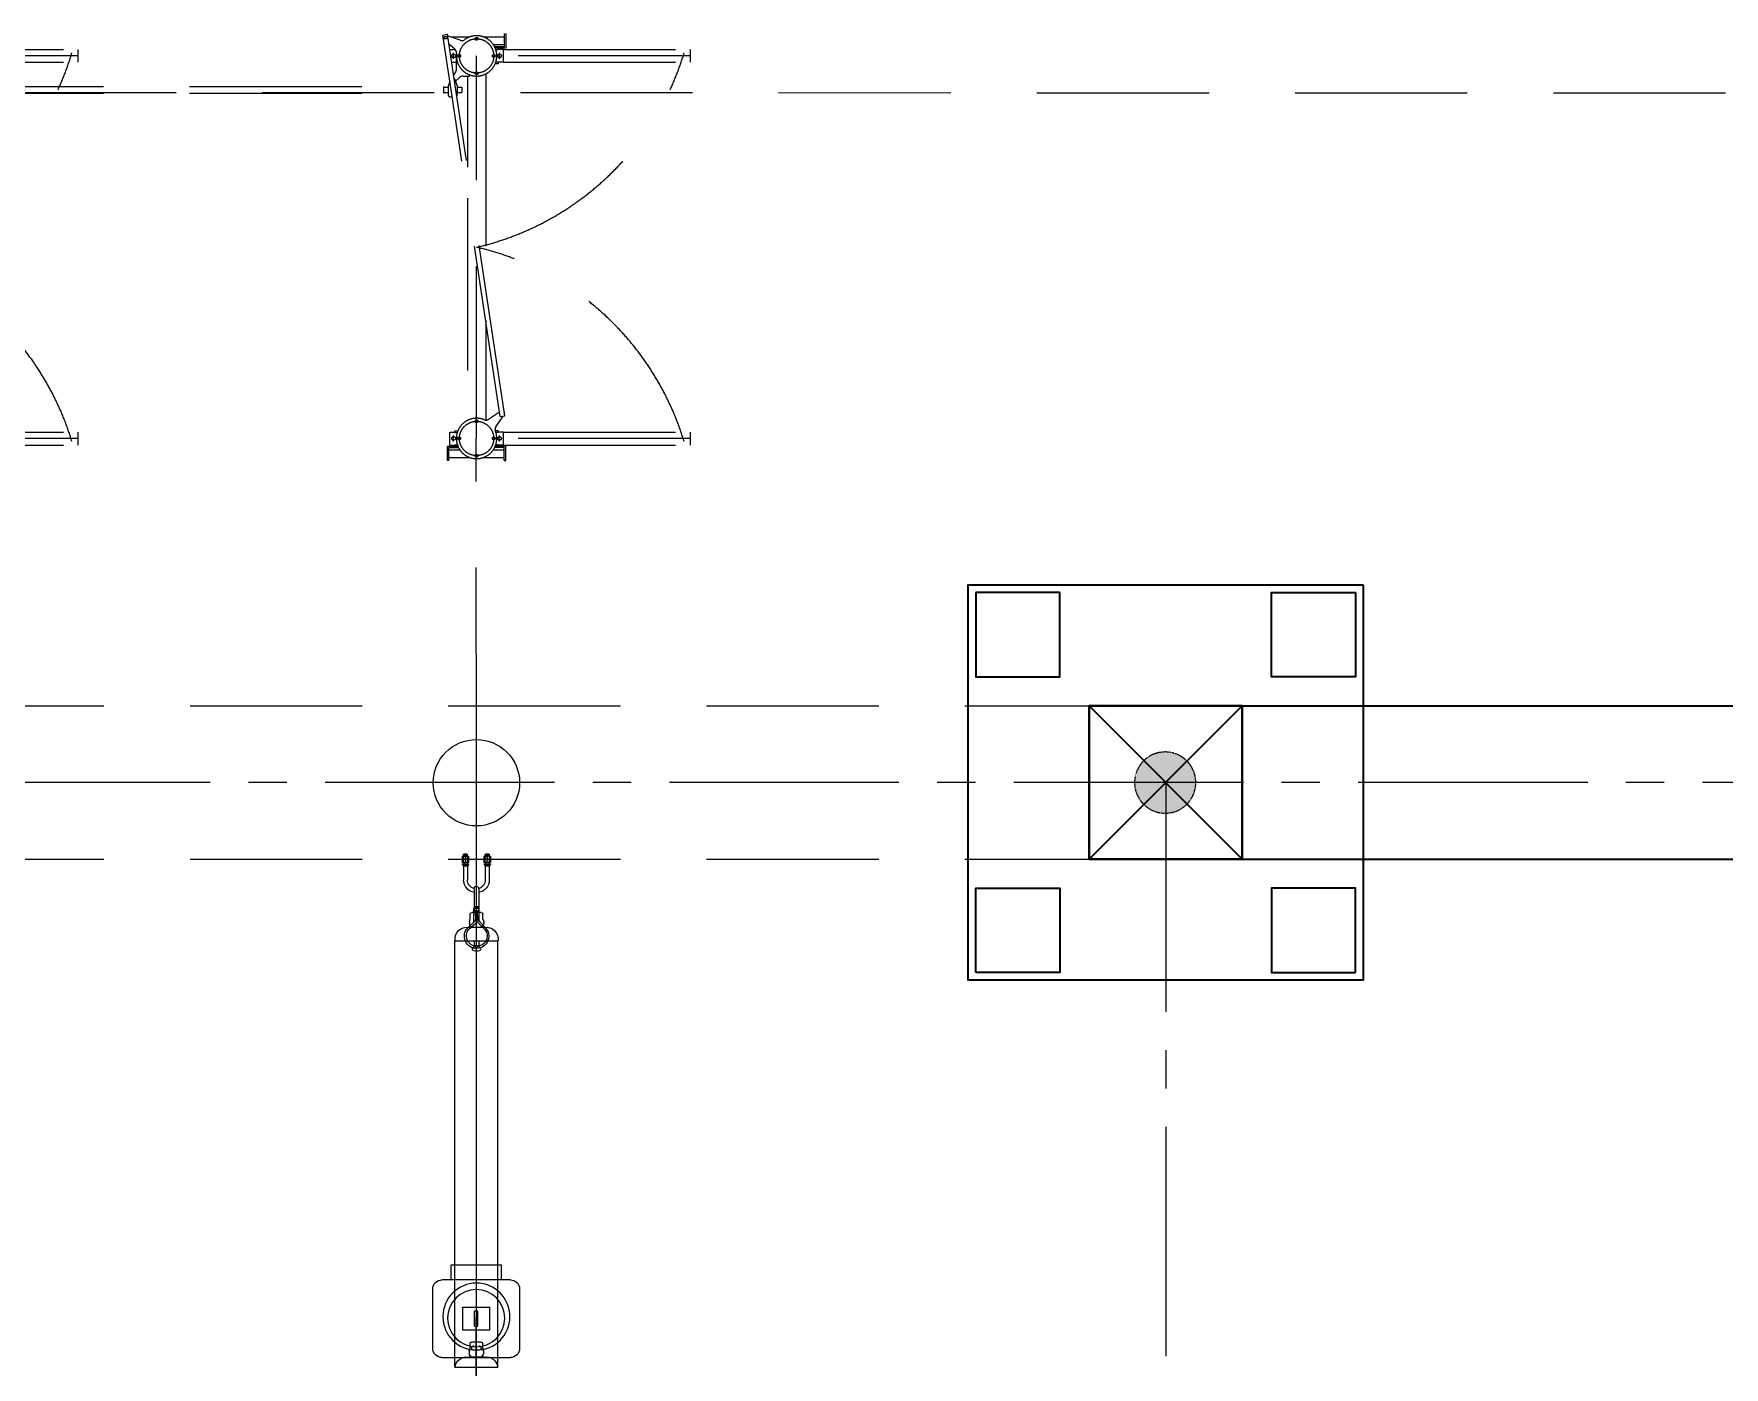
# Model space of a CAD drawing. Header units: millimetres. Extents: x 37084 to 180780, y -153145 to -16322.
# Drawn here: x 74288 to 85334, y -55566 to -46852 of the extents above; entities that cross this region are included whole.
import ezdxf

# ---------------------------------------------------------------- set-up
doc = ezdxf.new("R2010")
doc.units = ezdxf.units.MM
doc.header["$MEASUREMENT"] = 0
for name, pattern in [('CENTER2', [1.125, 0.75, -0.125, 0.125, -0.125]), ('DASHED2', [0.375, 0.25, -0.125]), ('HIDDEN', [0.375, 0.25, -0.125])]:
    doc.linetypes.add(name, pattern=pattern)
for name, color, linetype, lineweight in [('00', 5, 'Continuous', 9), ('1_DayCS', 30, 'CENTER2', 25), ('1_Phu_kien', 5, 'Continuous', 9), ('Giai doan nay', 1, 'Continuous', 30), ('POST', 5, 'Continuous', 35)]:
    doc.layers.add(name, color=color, linetype=linetype, lineweight=lineweight)
doc.layers.add('1_Day dan', color=5, linetype='Continuous')
doc.layers.add('1_Tuonglai', color=6, linetype='HIDDEN')

# ---------------------------------------------------------------- blocks, each defined once
blk = doc.blocks.new('X220 NC')
at = {"color": 0, "linetype": 'ByBlock', "lineweight": -2, "ltscale": 4500}
for p, q in [((3752640, -136418), (3751640, -137418)), ((3751640, -136418), (3752640, -137418)), ((3751640, -153418), (3751640, -137418)), ((3752640, -153418), (3752640, -137418)), ((3752640, -153418), (3751640, -154418)), ((3751640, -153418), (3752640, -154418))]:
    blk.add_line(p, q, dxfattribs=at)
for points in [[(3753431, -138209), (3750849, -138209), (3750849, -135627), (3753431, -135627)], [(3750899, -135677), (3751449, -135677), (3751449, -136227), (3750899, -136227)], [(3753381, -135677), (3752831, -135677), (3752831, -136227), (3753381, -136227)], [(3751640, -137418), (3752640, -137418), (3752640, -136418), (3751640, -136418)], [(3752640, -137418), (3751640, -137418), (3751640, -136418), (3752640, -136418)], [(3750899, -138159), (3751449, -138159), (3751449, -137609), (3750899, -137609)], [(3753381, -138159), (3752831, -138159), (3752831, -137609), (3753381, -137609)], [(3753431, -152627), (3750849, -152627), (3750849, -155209), (3753431, -155209)], [(3750899, -152677), (3751449, -152677), (3751449, -153227), (3750899, -153227)], [(3753381, -152677), (3752831, -152677), (3752831, -153227), (3753381, -153227)], [(3751640, -154418), (3752640, -154418), (3752640, -153418), (3751640, -153418)], [(3751640, -153418), (3752640, -153418), (3752640, -154418), (3751640, -154418)], [(3752640, -153418), (3751640, -153418), (3751640, -154418), (3752640, -154418)], [(3750899, -155159), (3751449, -155159), (3751449, -154609), (3750899, -154609)], [(3753381, -155159), (3752831, -155159), (3752831, -154609), (3753381, -154609)]]:
    blk.add_lwpolyline(points, close=True, dxfattribs=at)
blk = doc.blocks.new('DAY')
at = {"lineweight": 20}
h = blk.add_hatch(color=0, dxfattribs=at)
edge = h.paths.add_edge_path()
edge.add_arc((0, 0), 200, 0, 360)
at = {"color": 0, "lineweight": 20}
blk.add_circle((0, 0), 200, dxfattribs=at)
blk = doc.blocks.new('Chuoi su 220kV 1 day')
at = {"color": 0, "linetype": 'ByBlock', "lineweight": -2, "ltscale": 4500}
for p, q in [((495579, -72257), (498365, -72256)), ((495579, -72537), (495579, -72257)), ((495579, -72537), (495579, -72257)), ((495579, -72537), (495579, -72257)), ((495579, -72528), (495579, -72266)), ((495579, -72528), (495579, -72266)), ((495590, -72257), (495621, -72257)), ((495627, -72257), (495634, -72257)), ((495645, -72346), (495645, -72447)), ((498365, -72537), (498365, -72256)), ((498365, -72537), (498365, -72256)), ((498439, -72341), (498491, -72395)), ((498439, -72341), (498491, -72395)), ((498452, -72340), (498506, -72390)), ((498452, -72340), (498506, -72390)), ((498453, -72346), (498453, -72447)), ((498453, -72346), (498453, -72447)), ((498852, -72313), (498764, -72313)), ((498852, -72313), (498764, -72313)), ((498852, -72339), (498764, -72339)), ((498852, -72339), (498764, -72339)), ((498852, -72311), (498852, -72341)), ((498859, -72311), (498852, -72311)), ((498852, -72311), (498852, -72341)), ((498859, -72311), (498852, -72311)), ((498859, -72341), (498852, -72341)), ((498859, -72341), (498852, -72341)), ((498859, -72311), (498859, -72341)), ((498859, -72311), (498859, -72341)), ((498860, -72315), (498859, -72315)), ((498860, -72315), (498859, -72315)), ((498860, -72337), (498859, -72337)), ((498860, -72337), (498859, -72337)), ((498860, -72307), (498860, -72345)), ((498860, -72307), (498860, -72345)), ((498863, -72345), (498863, -72307)), ((498863, -72345), (498863, -72307)), ((498873, -72315), (498863, -72315)), ((498873, -72315), (498863, -72315)), ((498873, -72337), (498863, -72337)), ((498873, -72337), (498863, -72337)), ((498873, -72307), (498873, -72345)), ((498873, -72307), (498873, -72345)), ((498875, -72345), (498875, -72307)), ((498875, -72345), (498875, -72307)), ((498877, -72315), (498875, -72315)), ((498877, -72315), (498875, -72315)), ((498877, -72337), (498875, -72337)), ((498877, -72337), (498875, -72337)), ((498877, -72309), (498877, -72343)), ((498877, -72309), (498877, -72343)), ((498896, -72306), (498879, -72306)), ((498896, -72306), (498879, -72306)), ((498879, -72312), (498879, -72312)), ((498879, -72312), (498896, -72312)), ((498879, -72312), (498879, -72312)), ((498879, -72312), (498896, -72312)), ((498879, -72326), (498896, -72326)), ((498879, -72326), (498896, -72326)), ((498879, -72339), (498879, -72339)), ((498879, -72339), (498896, -72339)), ((498879, -72339), (498879, -72339)), ((498879, -72339), (498896, -72339)), ((498879, -72346), (498896, -72346)), ((498879, -72346), (498896, -72346)), ((498894, -72346), (498881, -72346)), ((498894, -72346), (498881, -72346)), ((498900, -72326), (498896, -72326)), ((498900, -72326), (498896, -72326)), ((498917, -72306), (498900, -72306)), ((498917, -72306), (498900, -72306)), ((498917, -72312), (498900, -72312)), ((498917, -72312), (498900, -72312)), ((498917, -72326), (498900, -72326)), ((498917, -72326), (498900, -72326)), ((498917, -72339), (498900, -72339)), ((498917, -72339), (498900, -72339)), ((498900, -72346), (498917, -72346)), ((498900, -72346), (498917, -72346)), ((498917, -72312), (498929, -72312)), ((498917, -72312), (498929, -72312)), ((498917, -72339), (498929, -72339)), ((498917, -72339), (498929, -72339)), ((498919, -72343), (498919, -72309)), ((498919, -72343), (498919, -72309)), ((498919, -72339), (498919, -72339)), ((498919, -72339), (498919, -72339)), ((498922, -72316), (498922, -72335)), ((498922, -72316), (498922, -72335)), ((498924, -72316), (498924, -72335)), ((498924, -72316), (498924, -72335)), ((498926, -72316), (498926, -72335)), ((498926, -72316), (498926, -72335)), ((495645, -72367), (495645, -72427)), ((495685, -72350), (495670, -72350)), ((495685, -72444), (495670, -72444)), ((495685, -72350), (495700, -72356)), ((495685, -72444), (495700, -72438)), ((495689, -72376), (495689, -72417)), ((495689, -72377), (495689, -72417)), ((495699, -72367), (495709, -72367)), ((495699, -72427), (495709, -72427)), ((495700, -72356), (495732, -72356)), ((495700, -72438), (495732, -72438)), ((495742, -72366), (495742, -72428)), ((498365, -72382), (498323, -72382)), ((498365, -72382), (498323, -72382)), ((498365, -72412), (498323, -72412)), ((498365, -72412), (498323, -72412)), ((498439, -72448), (498483, -72399)), ((498439, -72448), (498483, -72399)), ((498450, -72453), (498492, -72410)), ((498450, -72453), (498492, -72410)), ((498493, -72349), (498478, -72349)), ((498493, -72349), (498478, -72349)), ((498493, -72443), (498478, -72443)), ((498493, -72443), (498478, -72443)), ((498490, -72379), (498577, -72379)), ((498490, -72379), (498577, -72379)), ((498490, -72414), (498577, -72414)), ((498490, -72414), (498577, -72414)), ((498493, -72349), (498508, -72355)), ((498493, -72349), (498508, -72355)), ((498493, -72443), (498508, -72437)), ((498493, -72443), (498508, -72437)), ((498508, -72355), (498541, -72355)), ((498508, -72355), (498541, -72355)), ((498508, -72437), (498541, -72437)), ((498508, -72437), (498541, -72437)), ((498531, -72390), (498560, -72390)), ((498531, -72390), (498560, -72390)), ((498531, -72403), (498560, -72403)), ((498531, -72403), (498560, -72403)), ((498551, -72365), (498551, -72428)), ((498551, -72365), (498551, -72428)), ((498705, -72382), (498551, -72382)), ((498705, -72382), (498551, -72382)), ((498705, -72412), (498551, -72412)), ((498705, -72412), (498551, -72412)), ((498560, -72382), (498560, -72412)), ((498560, -72382), (498560, -72412)), ((498577, -72379), (498577, -72414)), ((498577, -72379), (498577, -72414)), ((498584, -72412), (498584, -72382)), ((498584, -72412), (498584, -72382)), ((498852, -72456), (498764, -72456)), ((498852, -72456), (498764, -72456)), ((498852, -72453), (498852, -72484)), ((498859, -72453), (498852, -72453)), ((498852, -72453), (498852, -72484)), ((498859, -72453), (498852, -72453)), ((498859, -72453), (498859, -72484)), ((498859, -72453), (498859, -72484)), ((498860, -72450), (498860, -72488)), ((498860, -72450), (498860, -72488)), ((498863, -72488), (498863, -72449)), ((498863, -72488), (498863, -72449)), ((498873, -72450), (498873, -72488)), ((498873, -72450), (498873, -72488)), ((498875, -72488), (498875, -72449)), ((498875, -72488), (498875, -72449)), ((498877, -72452), (498877, -72486)), ((498877, -72452), (498877, -72486)), ((498896, -72448), (498879, -72448)), ((498896, -72448), (498879, -72448)), ((498879, -72455), (498879, -72455)), ((498879, -72455), (498896, -72455)), ((498879, -72455), (498879, -72455)), ((498879, -72455), (498896, -72455)), ((498917, -72448), (498900, -72448)), ((498917, -72448), (498900, -72448)), ((498917, -72455), (498900, -72455)), ((498917, -72455), (498900, -72455)), ((498917, -72455), (498929, -72455)), ((498917, -72455), (498929, -72455)), ((498919, -72486), (498919, -72452)), ((498919, -72486), (498919, -72452)), ((495579, -72537), (498365, -72537)), ((498852, -72481), (498764, -72481)), ((498852, -72481), (498764, -72481)), ((498859, -72484), (498852, -72484)), ((498859, -72484), (498852, -72484)), ((498860, -72458), (498859, -72458)), ((498860, -72458), (498859, -72458)), ((498860, -72479), (498859, -72479)), ((498860, -72479), (498859, -72479)), ((498873, -72458), (498863, -72458)), ((498873, -72458), (498863, -72458)), ((498873, -72479), (498863, -72479)), ((498873, -72479), (498863, -72479)), ((498877, -72458), (498875, -72458)), ((498877, -72458), (498875, -72458)), ((498877, -72479), (498875, -72479)), ((498877, -72479), (498875, -72479)), ((498879, -72469), (498896, -72469)), ((498879, -72469), (498896, -72469)), ((498879, -72482), (498879, -72482)), ((498879, -72482), (498896, -72482)), ((498879, -72482), (498879, -72482)), ((498879, -72482), (498896, -72482)), ((498879, -72489), (498896, -72489)), ((498879, -72489), (498896, -72489)), ((498917, -72469), (498900, -72469)), ((498917, -72469), (498900, -72469)), ((498917, -72482), (498900, -72482)), ((498917, -72482), (498900, -72482)), ((498900, -72489), (498917, -72489)), ((498900, -72489), (498917, -72489)), ((498917, -72482), (498929, -72482)), ((498917, -72482), (498929, -72482)), ((498920, -72482), (498919, -72482)), ((498920, -72482), (498919, -72482)), ((498922, -72459), (498922, -72478)), ((498922, -72459), (498922, -72478)), ((498924, -72459), (498924, -72478)), ((498924, -72459), (498924, -72478)), ((498926, -72459), (498926, -72478)), ((498926, -72459), (498926, -72478))]:
    blk.add_line(p, q, dxfattribs=at)
blk.add_circle((498898, -72397), 4.08, dxfattribs=at)
blk.add_circle((498898, -72397), 4.08, dxfattribs=at)
for centre, radius, start, end in [((495568, -72334), 78, 350.8408, 81.5948), ((498395, -72396), 80, 43.8776, 313.9667), ((498395, -72396), 80, 43.8776, 313.9667), ((498397, -72395), 68, 51.9426, 308.0767), ((498397, -72395), 68, 51.9426, 308.0767), ((498376, -72333), 77.9, 350.7992, 98.1449), ((498376, -72333), 77.9, 350.7992, 98.1449), ((498763, -72396), 83.1, 89.7391, 171.639), ((498763, -72396), 83.1, 89.7391, 171.639), ((498763, -72396), 56.9, 89.4115, 168.3858), ((498763, -72396), 56.9, 89.4115, 168.3858), ((498862, -72307), 1.54, 17.8251, 167.1896), ((498862, -72307), 1.54, 17.8251, 167.1896), ((498862, -72345), 1.5, 192.0111, 353.0036), ((498862, -72345), 1.5, 192.0111, 353.0036), ((498874, -72307), 1.54, 17.8251, 167.1896), ((498874, -72307), 1.54, 17.8251, 167.1896), ((498874, -72345), 1.5, 192.0111, 353.0036), ((498874, -72345), 1.5, 192.0111, 353.0036), ((498881, -72309), 3.76, 121.1263, 240.6714), ((498881, -72309), 3.76, 121.1263, 240.6714), ((498889, -72319), 12.4, 147.6617, 214.8887), ((498889, -72319), 12.4, 147.6617, 214.8887), ((498889, -72333), 12.4, 145.1306, 212.3576), ((498889, -72333), 12.4, 145.1306, 212.3576), ((498881, -72343), 3.76, 119.348, 238.893), ((498881, -72343), 3.76, 119.348, 238.893), ((498893, -72309), 4.57, 314.6593, 45.36), ((498893, -72309), 4.57, 314.6593, 45.36), ((498880, -72319), 18, 337.5943, 22.425), ((498880, -72319), 18, 337.5943, 22.425), ((498880, -72333), 18, 337.5943, 22.425), ((498880, -72333), 18, 337.5943, 22.425), ((498893, -72343), 4.57, 314.6593, 45.36), ((498893, -72343), 4.57, 314.6593, 45.36), ((498903, -72309), 4.57, 134.6593, 225.36), ((498903, -72309), 4.57, 134.6593, 225.36), ((498917, -72319), 18, 157.5943, 202.425), ((498917, -72319), 18, 157.5943, 202.425), ((498917, -72333), 18, 157.5943, 202.425), ((498917, -72333), 18, 157.5943, 202.425), ((498903, -72343), 4.57, 134.6593, 225.36), ((498903, -72343), 4.57, 134.6593, 225.36), ((498915, -72309), 3.76, 299.348, 58.893), ((498915, -72309), 3.76, 299.348, 58.893), ((498907, -72319), 12.4, 325.1306, 32.3576), ((498907, -72319), 12.4, 325.1306, 32.3576), ((498907, -72333), 12.4, 327.6617, 34.8887), ((498907, -72333), 12.4, 327.6617, 34.8887), ((498915, -72343), 3.76, 301.1263, 60.6714), ((498915, -72343), 3.76, 301.1263, 60.6714), ((498914, -72326), 20.3, 317.9162, 42.9776), ((498914, -72326), 20.3, 317.9162, 42.9776), ((495568, -72460), 78, 278.459, 9.2131), ((495679, -72391), 41.9, 103.537, 145.322), ((495682, -72400), 45.9, 216.6506, 254.598), ((495699, -72376), 9.89, 90.0269, 180.0269), ((495699, -72417), 9.89, 180.0269, 270.0269), ((495700, -72383), 18.8, 4.3075, 63.9442), ((495700, -72410), 18.8, 296.1452, 353.7164), ((495732, -72366), 9.89, 0.0269, 90.0269), ((495732, -72428), 9.89, 270.0269, 0.0269), ((498376, -72459), 77.9, 261.8745, 9.2201), ((498376, -72459), 77.9, 261.8745, 9.2201), ((498488, -72390), 41.9, 103.5198, 145.3048), ((498488, -72390), 41.9, 103.5198, 145.3048), ((498490, -72399), 45.9, 216.6334, 254.5808), ((498490, -72399), 45.9, 216.6334, 254.5808), ((498521, -72470), 80.8, 82.9605, 117.8414), ((498521, -72470), 80.8, 82.9605, 117.8414), ((498523, -72468), 66.1, 83.3246, 118.4573), ((498523, -72468), 66.1, 83.3246, 118.4573), ((498541, -72365), 9.89, 0.0097, 90.0097), ((498541, -72365), 9.89, 0.0097, 90.0097), ((498541, -72428), 9.89, 270.0097, 0.0097), ((498541, -72428), 9.89, 270.0097, 0.0097), ((498573, -72397), 18.9, 306.7454, 53.2699), ((498573, -72397), 18.9, 306.7454, 53.2699), ((498763, -72398), 83.1, 187.6487, 270.2802), ((498763, -72398), 83.1, 187.6487, 270.2802), ((498706, -72397), 15.2, 266.6816, 93.8687), ((498706, -72397), 15.2, 266.6816, 93.8687), ((498763, -72399), 56.8, 190.5461, 270.6141), ((498763, -72399), 56.8, 190.5461, 270.6141), ((498862, -72450), 1.54, 17.8251, 167.1896), ((498862, -72450), 1.54, 17.8251, 167.1896), ((498874, -72450), 1.54, 17.8251, 167.1896), ((498874, -72450), 1.54, 17.8251, 167.1896), ((498881, -72452), 3.76, 121.1263, 240.6714), ((498881, -72452), 3.76, 121.1263, 240.6714), ((498889, -72462), 12.4, 147.6617, 214.8887), ((498889, -72462), 12.4, 147.6617, 214.8887), ((498893, -72452), 4.57, 314.6593, 45.36), ((498893, -72452), 4.57, 314.6593, 45.36), ((498880, -72462), 18, 337.5943, 22.425), ((498880, -72462), 18, 337.5943, 22.425), ((498903, -72452), 4.57, 134.6593, 225.36), ((498903, -72452), 4.57, 134.6593, 225.36), ((498917, -72462), 18, 157.5943, 202.425), ((498917, -72462), 18, 157.5943, 202.425), ((498915, -72452), 3.76, 299.348, 58.893), ((498915, -72452), 3.76, 299.348, 58.893), ((498907, -72462), 12.4, 325.1306, 32.3576), ((498907, -72462), 12.4, 325.1306, 32.3576), ((498914, -72469), 20.3, 317.9162, 42.9776), ((498914, -72469), 20.3, 317.9162, 42.9776), ((498862, -72487), 1.5, 192.0111, 353.0036), ((498862, -72487), 1.5, 192.0111, 353.0036), ((498874, -72487), 1.5, 192.0111, 353.0036), ((498874, -72487), 1.5, 192.0111, 353.0036), ((498889, -72476), 12.4, 145.1306, 212.3576), ((498889, -72476), 12.4, 145.1306, 212.3576), ((498881, -72486), 3.76, 119.348, 238.893), ((498881, -72486), 3.76, 119.348, 238.893), ((498880, -72475), 18, 337.5943, 22.425), ((498880, -72475), 18, 337.5943, 22.425), ((498893, -72486), 4.57, 314.6593, 45.36), ((498893, -72486), 4.57, 314.6593, 45.36), ((498917, -72475), 18, 157.5943, 202.425), ((498917, -72475), 18, 157.5943, 202.425), ((498903, -72486), 4.57, 134.6593, 225.36), ((498903, -72486), 4.57, 134.6593, 225.36), ((498907, -72476), 12.4, 327.6617, 34.8887), ((498907, -72476), 12.4, 327.6617, 34.8887), ((498915, -72486), 3.76, 301.1263, 60.6714), ((498915, -72486), 3.76, 301.1263, 60.6714)]:
    blk.add_arc(centre, radius, start, end, dxfattribs=at)
at = {"color": 0, "linetype": 'ByBlock', "lineweight": -2, "ltscale": 4500, "extrusion": (0, 0, -1)}
for start_param, end_param in [(2.126074, 7.324835), (2.126074, 7.324835), (1.271587, 1.869429), (1.271587, 1.869429)]:
    blk.add_ellipse((498312, -72396), major_axis=(0, 29.4), ratio=0.454324, start_param=start_param, end_param=end_param, dxfattribs=at)
blk = doc.blocks.new('DS 3P0ES 220')
at = {"color": 0, "linetype": 'ByBlock', "lineweight": -2, "ltscale": 4500}
for p, q in [((-1291, 4846), (-1291, 6068)), ((-1207, 6068), (-1291, 6068)), ((-1249, 6068), (-1249, 4501)), ((-1207, 4846), (-1207, 6068)), ((1210, 4846), (1210, 6068)), ((1294, 6068), (1210, 6068)), ((1251, 6068), (1251, 4501)), ((1251, 6068), (1251, 4501)), ((1294, 4846), (1294, 6068)), ((-1393, 4852), (-1393, 4862)), ((-1393, 4862), (-1299, 4862)), ((-1299, 4862), (-1299, 4794)), ((1396, 4862), (1301, 4862)), ((1301, 4862), (1301, 4794)), ((1396, 4852), (1396, 4862)), ((-1393, 4852), (-1309, 4852)), ((-1373, 4715), (-1373, 4852)), ((-1323, 4780), (-1323, 4852)), ((-1309, 4852), (-1309, 4789)), ((-1299, 4812), (-1299, 4794)), ((-1289, 4812), (-1299, 4812)), ((-1291, 4846), (-1291, 4812)), ((-1207, 4846), (-1291, 4846)), ((-1289, 4812), (-1289, 4797)), ((-1230, 4821), (-1269, 4821)), ((-1230, 4821), (-1269, 4821)), ((-1208, 4812), (-1208, 4797)), ((-1208, 4812), (-1198, 4812)), ((-1207, 4846), (-1207, 4812)), ((-1198, 4812), (-1198, 4794)), ((1103, 4855), (-1027, 4535)), ((1108, 4825), (-1027, 4505)), ((1125, 4749), (1076, 4820)), ((1108, 4825), (1103, 4855)), ((1174, 4797), (1105, 4845)), ((1202, 4812), (1202, 4794)), ((1212, 4812), (1202, 4812)), ((1212, 4812), (1202, 4812)), ((1294, 4846), (1210, 4846)), ((1210, 4846), (1210, 4812)), ((1212, 4812), (1212, 4797)), ((1270, 4821), (1231, 4821)), ((1270, 4821), (1231, 4821)), ((1292, 4812), (1301, 4812)), ((1292, 4812), (1292, 4797)), ((1294, 4846), (1294, 4812)), ((1301, 4812), (1301, 4794)), ((1396, 4852), (1311, 4852)), ((1311, 4852), (1311, 4789)), ((1326, 4780), (1326, 4852)), ((1376, 4715), (1376, 4852)), ((1251, 4671), (-1249, 4671)), ((-1130, 4731), (279, 4731)), ((481, 4731), (1131, 4731)), ((1387, 4671), (1384, 4671)), ((-1027, 4535), (-1390, 4481)), ((-1351, 4564), (-1381, 4482)), ((-1373, 4503), (-1373, 4627)), ((-1292, 4529), (-1326, 4490)), ((-1291, 4496), (-1291, 4531)), ((-1161, 4539), (-1249, 4539)), ((-1207, 4508), (-1207, 4539)), ((-1123, 4630), (-1120, 4628)), ((-1116, 4583), (-1116, 4617)), ((-1116, 4611), (-521, 4611)), ((-1104, 4555), (-1083, 4534)), ((-1098, 4529), (-1052, 4545)), ((-1052, 4545), (-1044, 4545)), ((-1044, 4575), (-1009, 4575)), ((-1044, 4545), (-1044, 4575)), ((-1044, 4545), (-1010, 4545)), ((-1010, 4545), (-996, 4545)), ((-1009, 4545), (-1009, 4575)), ((-319, 4611), (1133, 4611)), ((1202, 4530), (1202, 4548)), ((1212, 4530), (1202, 4530)), ((1212, 4530), (1202, 4530)), ((1210, 4496), (1210, 4530)), ((1212, 4530), (1212, 4545)), ((1292, 4530), (1292, 4545)), ((1292, 4530), (1301, 4530)), ((1294, 4496), (1294, 4530)), ((1301, 4530), (1301, 4548)), ((1301, 4480), (1301, 4548)), ((1311, 4490), (1311, 4553)), ((1326, 4490), (1326, 4562)), ((1376, 4490), (1376, 4627)), ((-1385, 4451), (-1390, 4481)), ((-1027, 4505), (-1385, 4451)), ((-1230, 4521), (-1269, 4521)), ((-1230, 4521), (-1269, 4521)), ((-1230, 4521), (-1269, 4521)), ((-1133, 4527), (-1126, 4520)), ((-1082, 4497), (-1052, 4485)), ((-1052, 4485), (-1044, 4485)), ((-1048, 4455), (-1006, 4455)), ((-1048, 1108), (-1048, 4455)), ((-1044, 4485), (-1010, 4485)), ((-1044, 4455), (-1044, 4485)), ((-1010, 4485), (-996, 4485)), ((-1009, 4455), (-1009, 4485)), ((-1006, 1108), (-1006, 4455)), ((-982, 4499), (-982, 4512)), ((1294, 4496), (1210, 4496)), ((1270, 4521), (1231, 4521)), ((1270, 4521), (1231, 4521)), ((1270, 4521), (1231, 4521)), ((1396, 4480), (1301, 4480)), ((1396, 4490), (1311, 4490)), ((1396, 4490), (1396, 4480)), ((-1291, 846), (-1291, 2068)), ((-1207, 2068), (-1291, 2068)), ((-1249, 2068), (-1249, 501)), ((-1207, 846), (-1207, 2068)), ((1210, 846), (1210, 2068)), ((1294, 2068), (1210, 2068)), ((1251, 2068), (1251, 501)), ((1294, 846), (1294, 2068)), ((-1048, 575), (-1048, 1058)), ((-1006, 575), (-1006, 1058)), ((-1393, 862), (-1299, 862)), ((-1393, 852), (-1393, 862)), ((-1393, 852), (-1309, 852)), ((-1373, 715), (-1373, 852)), ((-1323, 780), (-1323, 852)), ((-1309, 852), (-1309, 789)), ((-1299, 812), (-1299, 794)), ((-1289, 812), (-1299, 812)), ((-1299, 862), (-1299, 794)), ((-1291, 846), (-1291, 812)), ((-1207, 846), (-1291, 846)), ((-1289, 812), (-1289, 797)), ((-1230, 821), (-1269, 821)), ((-1230, 821), (-1269, 821)), ((-1249, 865), (-1249, 501)), ((-1208, 812), (-1208, 797)), ((-1208, 812), (-1198, 812)), ((-1207, 846), (-1207, 812)), ((-1198, 812), (-1198, 794)), ((1103, 855), (-1027, 535)), ((1108, 825), (-1027, 505)), ((1125, 749), (1076, 820)), ((1108, 825), (1103, 855)), ((1174, 797), (1105, 845)), ((1212, 812), (1202, 812)), ((1212, 812), (1202, 812)), ((1202, 812), (1202, 794)), ((1294, 846), (1210, 846)), ((1210, 846), (1210, 812)), ((1212, 812), (1212, 797)), ((1270, 821), (1231, 821)), ((1270, 821), (1231, 821)), ((1251, 856), (1251, 485)), ((1292, 812), (1301, 812)), ((1292, 812), (1292, 797)), ((1294, 846), (1294, 812)), ((1301, 862), (1301, 794)), ((1396, 862), (1301, 862)), ((1301, 812), (1301, 794)), ((1311, 852), (1311, 789)), ((1396, 852), (1311, 852)), ((1326, 780), (1326, 852)), ((1376, 715), (1376, 852)), ((1396, 852), (1396, 862)), ((1251, 671), (-1249, 671)), ((-1130, 731), (-1048, 731)), ((-1006, 731), (-929, 731)), ((-929, 752), (-929, 378)), ((-929, 752), (-799, 752)), ((-799, 752), (-799, 431)), ((-799, 731), (-64, 731)), ((-64, 752), (67, 752)), ((-64, 752), (-64, 685)), ((67, 752), (67, 704)), ((67, 731), (244, 731)), ((67, 731), (244, 731)), ((67, 674), (67, 431)), ((481, 731), (802, 731)), ((802, 752), (802, 431)), ((932, 752), (802, 752)), ((932, 752), (932, 412)), ((932, 731), (1131, 731)), ((1384, 583), (1384, 671)), ((-1351, 564), (-1381, 482)), ((-1373, 503), (-1373, 627)), ((-1123, 630), (-1120, 628)), ((-1116, 583), (-1116, 617)), ((-1116, 611), (-1048, 611)), ((-1104, 555), (-1083, 534)), ((-1048, 575), (-1006, 575)), ((-1044, 575), (-1044, 545)), ((-1009, 575), (-1009, 545)), ((-1006, 611), (-929, 611)), ((-799, 611), (-521, 611)), ((-64, 655), (-64, 343)), ((67, 611), (802, 611)), ((932, 611), (1133, 611)), ((1311, 490), (1311, 553)), ((1326, 490), (1326, 562)), ((1330, 564), (1389, 506)), ((1396, 555), (1421, 530)), ((-1027, 535), (-1390, 481)), ((-1385, 451), (-1390, 481)), ((-1027, 505), (-1385, 451)), ((-1373, 321), (-1373, 453)), ((-1292, 529), (-1326, 490)), ((-1323, 321), (-1323, 460)), ((-1291, 500), (-1291, 505)), ((-1291, 496), (-1291, 531)), ((-1230, 521), (-1269, 521)), ((-1230, 521), (-1269, 521)), ((-1230, 521), (-1269, 521)), ((-1161, 539), (-1249, 539)), ((-1207, 508), (-1207, 539)), ((-1133, 527), (-1126, 520)), ((-1098, 529), (-1052, 545)), ((-1082, 497), (-1052, 485)), ((-1052, 545), (-1044, 545)), ((-1052, 485), (-1044, 485)), ((-1048, 455), (-1006, 455)), ((-1048, 455), (-1048, -2893)), ((-1044, 545), (-1010, 545)), ((-1044, 485), (-1010, 485)), ((-1044, 485), (-1044, 455)), ((-929, 471), (-1013, 471)), ((-1013, 432), (-1013, 471)), ((-1010, 545), (-996, 545)), ((-1010, 485), (-996, 485)), ((-1009, 485), (-1009, 455)), ((-1006, 455), (-1006, -2893)), ((-982, 499), (-982, 512)), ((-783, 471), (-799, 471)), ((-783, 432), (-783, 471)), ((-216, 471), (-64, 471)), ((-216, 471), (-216, 0)), ((67, 471), (219, 471)), ((1383, 463), (159, 328)), ((219, 471), (219, 335)), ((786, 471), (802, 471)), ((786, 432), (786, 471)), ((932, 471), (1016, 471)), ((1016, 432), (1016, 471)), ((1202, 530), (1202, 548)), ((1212, 530), (1202, 530)), ((1212, 530), (1202, 530)), ((1210, 496), (1210, 530)), ((1294, 496), (1210, 496)), ((1212, 530), (1212, 545)), ((1270, 521), (1231, 521)), ((1270, 521), (1231, 521)), ((1270, 521), (1231, 521)), ((1292, 530), (1292, 545)), ((1292, 530), (1301, 530)), ((1294, 496), (1294, 530)), ((1301, 530), (1301, 548)), ((1301, 480), (1301, 548)), ((1384, 480), (1301, 480)), ((1386, 490), (1311, 490)), ((1326, 457), (1326, 480)), ((1376, 490), (1376, 518)), ((1376, 462), (1376, 480)), ((1389, 501), (1382, 471)), ((1382, 471), (1383, 463)), ((1383, 463), (1386, 430)), ((1393, 519), (1389, 501)), ((1420, 522), (1424, 513)), ((1424, 513), (1441, 478)), ((1441, 478), (1442, 470)), ((1452, 471), (1442, 470)), ((1442, 470), (1446, 436)), ((1452, 471), (1456, 437)), ((-789, 345), (-1244, 323)), ((-988, 432), (-1013, 432)), ((-929, 439), (-988, 439)), ((-988, 439), (-988, 419)), ((-988, 419), (-988, 335)), ((-945, 371), (-859, 371)), ((-929, 378), (-929, 343)), ((-929, 343), (-924, 338)), ((-898, 332), (-898, 411)), ((-851, 369), (-874, 341)), ((-799, 431), (-851, 369)), ((-847, 373), (-770, 345)), ((-809, 418), (-809, 398)), ((-809, 364), (-809, 360)), ((-799, 432), (-783, 432)), ((-788, 311), (-789, 345)), ((-778, 324), (-770, 345)), ((10, 371), (-82, 371)), ((-64, 343), (-54, 333)), ((-54, 333), (-16, 333)), ((-33, 315), (-33, 416)), ((0, 351), (-16, 333)), ((-4, 391), (-4, 351)), ((100, 351), (-4, 351)), ((128, 391), (-4, 391)), ((67, 431), (33, 391)), ((109, 374), (98, 326)), ((128, 391), (138, 381)), ((135, 378), (158, 335)), ((138, 371), (138, 381)), ((158, 335), (159, 326)), ((1386, 429), (163, 294)), ((829, 366), (773, 345)), ((781, 324), (773, 345)), ((802, 432), (786, 432)), ((791, 311), (792, 345)), ((792, 345), (1247, 323)), ((802, 431), (827, 400)), ((812, 418), (812, 398)), ((812, 364), (812, 360)), ((854, 369), (877, 341)), ((948, 371), (862, 371)), ((901, 332), (901, 411)), ((932, 343), (927, 338)), ((932, 439), (991, 439)), ((932, 378), (932, 343)), ((991, 439), (991, 419)), ((991, 432), (1016, 432)), ((991, 384), (991, 335)), ((1326, 298), (1326, 422)), ((1376, 298), (1376, 428)), ((1386, 430), (1388, 416)), ((1435, 407), (1403, 403)), ((1456, 437), (1446, 436)), ((1446, 436), (1447, 422)), ((-1380, 298), (-1316, 298)), ((-1380, 238), (-1380, 298)), ((-1380, 238), (-1316, 238)), ((-1373, 321), (-1373, 298)), ((-1326, 293), (-1243, 293)), ((-1326, 283), (-1326, 293)), ((-1326, 283), (-1207, 283)), ((-1323, 321), (-1323, 298)), ((-1323, 238), (-1323, 238)), ((-1316, 293), (-1316, 298)), ((-1316, 238), (-1316, 283)), ((-1243, 289), (-1244, 323)), ((-788, 311), (-1243, 289)), ((-1207, 291), (-1207, 283)), ((-988, 301), (-988, 197)), ((-809, 310), (-809, 197)), ((-789, 328), (-778, 324)), ((100, 318), (72, 314)), ((72, 314), (77, 281)), ((104, 285), (77, 281)), ((98, 326), (100, 318)), ((100, 318), (104, 285)), ((104, 285), (106, 271)), ((154, 263), (122, 259)), ((159, 326), (164, 293)), ((164, 293), (166, 279)), ((219, 301), (219, 2)), ((792, 328), (781, 324)), ((791, 311), (1246, 289)), ((812, 310), (812, 197)), ((991, 301), (991, 197)), ((1210, 291), (1210, 283)), ((1329, 283), (1210, 283)), ((1246, 289), (1247, 323)), ((1329, 293), (1246, 293)), ((1383, 298), (1319, 298)), ((1319, 293), (1319, 298)), ((1319, 238), (1319, 283)), ((1383, 238), (1319, 238)), ((1326, 238), (1326, 238)), ((1329, 283), (1329, 293)), ((1383, 238), (1383, 298)), ((-988, 197), (-809, 197)), ((991, 197), (812, 197)), ((-216, 0), (216, 0)), ((-1291, -3154), (-1291, -1932)), ((-1207, -1932), (-1291, -1932)), ((-1249, -1932), (-1249, -3499)), ((-1207, -3154), (-1207, -1932)), ((1210, -3154), (1210, -1932)), ((1294, -1932), (1210, -1932)), ((1251, -1932), (1251, -3499)), ((1294, -3154), (1294, -1932)), ((-1048, -2943), (-1048, -3425)), ((-1006, -2943), (-1006, -3425)), ((-1393, -3138), (-1299, -3138)), ((-1393, -3148), (-1393, -3138)), ((-1393, -3148), (-1309, -3148)), ((-1373, -3148), (-1373, -3285)), ((-1323, -3148), (-1323, -3220)), ((-1309, -3148), (-1309, -3211)), ((-1289, -3188), (-1299, -3188)), ((-1299, -3188), (-1299, -3206)), ((-1299, -3138), (-1299, -3206)), ((-1291, -3154), (-1291, -3188)), ((-1207, -3154), (-1291, -3154)), ((-1289, -3188), (-1289, -3203)), ((-1230, -3179), (-1269, -3179)), ((-1230, -3179), (-1269, -3179)), ((-1208, -3188), (-1198, -3188)), ((-1208, -3188), (-1208, -3203)), ((-1207, -3154), (-1207, -3188)), ((-1198, -3188), (-1198, -3206)), ((1103, -3145), (-1027, -3465)), ((1108, -3175), (-1027, -3495)), ((1125, -3251), (1076, -3180)), ((1108, -3175), (1103, -3145)), ((1174, -3203), (1105, -3155)), ((1212, -3188), (1202, -3188)), ((1212, -3188), (1202, -3188)), ((1202, -3188), (1202, -3206)), ((1294, -3154), (1210, -3154)), ((1210, -3154), (1210, -3188)), ((1212, -3188), (1212, -3203)), ((1270, -3179), (1231, -3179)), ((1270, -3179), (1231, -3179)), ((1292, -3188), (1301, -3188)), ((1292, -3188), (1292, -3203)), ((1294, -3154), (1294, -3188)), ((1301, -3138), (1301, -3206)), ((1396, -3138), (1301, -3138)), ((1301, -3188), (1301, -3206)), ((1311, -3148), (1311, -3211)), ((1396, -3148), (1311, -3148)), ((1326, -3148), (1326, -3220)), ((1376, -3148), (1376, -3285)), ((1396, -3148), (1396, -3138)), ((-1130, -3269), (-1048, -3269)), ((-1006, -3269), (279, -3269)), ((481, -3269), (1131, -3269)), ((-1373, -3373), (-1373, -3497)), ((1387, -3329), (-1249, -3329)), ((-1123, -3370), (-1120, -3372)), ((-1116, -3417), (-1116, -3383)), ((-1116, -3389), (-1048, -3389)), ((-1006, -3389), (-521, -3389)), ((-319, -3389), (1133, -3389)), ((1376, -3373), (1376, -3510)), ((-1393, -3510), (-1393, -3520)), ((-1393, -3510), (-1378, -3510)), ((-1393, -3520), (-1389, -3520)), ((-1027, -3465), (-1390, -3519)), ((-1385, -3549), (-1390, -3519)), ((-1027, -3495), (-1385, -3549)), ((-1351, -3436), (-1381, -3518)), ((-1292, -3471), (-1326, -3510)), ((-1309, -3507), (-1309, -3490)), ((-1299, -3506), (-1299, -3478)), ((-1291, -3504), (-1291, -3469)), ((-1230, -3479), (-1269, -3479)), ((-1230, -3479), (-1269, -3479)), ((-1230, -3479), (-1269, -3479)), ((-1161, -3461), (-1249, -3461)), ((-1207, -3492), (-1207, -3461)), ((-1133, -3473), (-1126, -3480)), ((-1104, -3445), (-1083, -3466)), ((-1098, -3471), (-1052, -3455)), ((-1082, -3503), (-1052, -3515)), ((-1052, -3455), (-1044, -3455)), ((-1052, -3515), (-1044, -3515)), ((-1048, -3425), (-1006, -3425)), ((-1044, -3425), (-1044, -3455)), ((-1044, -3455), (-1010, -3455)), ((-1044, -3515), (-1044, -3545)), ((-1044, -3515), (-1010, -3515)), ((-1010, -3455), (-996, -3455)), ((-1010, -3515), (-996, -3515)), ((-1009, -3425), (-1009, -3455)), ((-1009, -3515), (-1009, -3545)), ((-982, -3501), (-982, -3488)), ((1202, -3470), (1202, -3452)), ((1212, -3470), (1202, -3470)), ((1212, -3470), (1202, -3470)), ((1210, -3504), (1210, -3470)), ((1294, -3504), (1210, -3504)), ((1212, -3470), (1212, -3455)), ((1270, -3479), (1231, -3479)), ((1270, -3479), (1231, -3479)), ((1270, -3479), (1231, -3479)), ((1292, -3470), (1292, -3455)), ((1292, -3470), (1301, -3470)), ((1294, -3504), (1294, -3470)), ((1301, -3520), (1301, -3452)), ((1396, -3520), (1301, -3520)), ((1311, -3510), (1311, -3447)), ((1396, -3510), (1311, -3510)), ((1326, -3438), (1326, -3510)), ((1326, -3520), (1326, -3567)), ((1376, -3520), (1376, -3567)), ((1396, -3510), (1396, -3520)), ((-1373, -3547), (-1373, -3567)), ((-1323, -3567), (-1373, -3567)), ((-1323, -3540), (-1323, -3567)), ((-1044, -3545), (-1009, -3545)), ((1326, -3567), (1376, -3567))]:
    blk.add_line(p, q, dxfattribs=at)
for centre, radius in [((-1249, 4671), 112), ((-1249, 4821), 12), ((-1249, 4783), 9), ((1251, 4671), 112), ((1251, 4821), 12), ((1251, 4783), 9), ((-1361, 4671), 9), ((-1136, 4671), 9), ((1139, 4671), 9), ((1364, 4671), 9), ((-1249, 4521), 12), ((-1249, 4558), 9), ((1251, 4521), 12), ((1251, 4558), 9), ((-1368, 4469), 8.12), ((-1249, 671), 112), ((-1249, 821), 12), ((-1249, 783), 9), ((1251, 671), 112), ((1251, 821), 12), ((1251, 783), 9), ((-1361, 671), 9), ((-1136, 671), 9), ((1139, 671), 9), ((1364, 671), 9), ((-1249, 558), 9), ((1251, 558), 9), ((-1249, 521), 12), ((1251, 521), 12), ((-33, 371), 30), ((-1249, -3179), 12), ((1251, -3179), 12), ((-1249, -3329), 112), ((-1249, -3217), 9), ((1251, -3329), 112), ((1251, -3217), 9), ((-1361, -3329), 9), ((-1136, -3329), 9), ((1139, -3329), 9), ((1364, -3329), 9), ((-1249, -3479), 12), ((-1249, -3442), 9), ((1251, -3479), 12), ((1251, -3442), 9)]:
    blk.add_circle(centre, radius, dxfattribs=at)
at = {"color": 2, "linetype": 'HIDDEN', "lineweight": 15, "ltscale": 4500}
for centre, start, end in [((-1807, 4250), 13.098, 73.1314), ((1810, 4250), 106.8686, 166.902), ((-1807, 250), 13.098, 73.1314), ((1810, 250), 106.8686, 166.902), ((-1807, -3750), 13.098, 73.1314), ((1810, -3750), 106.8686, 166.902)]:
    blk.add_arc(centre, 1857, start, end, dxfattribs=at)
at = {"color": 0, "linetype": 'ByBlock', "lineweight": -2, "ltscale": 4500}
for centre, radius, start, end in [((-1249, 4671), 132, 0, 180), ((1086, 4837), 17.5, 67.5255, 129.5316), ((1251, 4671), 132, 158.1392, 111.8609), ((1191, 4822), 30, 235.3704, 291.8609), ((-1249, 4671), 132, 180, 216.3608), ((-1249, 4671), 132, 262.6391, 0), ((1101, 4732), 30, 338.1392, 34.6296), ((-1379, 4575), 30, 339.8704, 36.3608), ((-1269, 4510), 30, 82.6391, 139.1296), ((-1161, 4499), 40, 45, 90), ((-1131, 4617), 15, 360, 45), ((-1076, 4583), 40, 180, 225), ((-996, 4531), 14, 44.9228, 90), ((-1368, 4469), 17.5, 247.5261, 309.5303), ((-1093, 4515), 14, 110.1971, 144.4148), ((-996, 4499), 14, 270, 0), ((-1249, 671), 132, 0, 180), ((1086, 837), 17.5, 67.5255, 129.5316), ((1251, 671), 132, 158.1392, 111.8609), ((1191, 822), 30, 235.3704, 291.8609), ((-1249, 671), 132, 180, 216.3608), ((-1249, 671), 132, 262.6391, 0), ((1101, 732), 30, 338.1392, 34.6296), ((-1379, 575), 30, 339.8704, 36.3608), ((-1131, 617), 15, 360, 45), ((-1076, 583), 40, 180, 225), ((1424, 583), 40, 179.9999, 224.9999), ((-1368, 469), 17.5, 247.5261, 309.5303), ((-1269, 510), 30, 82.6391, 139.1296), ((-1161, 499), 40, 45, 90), ((-1093, 515), 14, 110.1971, 144.4148), ((-996, 531), 14, 44.9228, 90), ((-996, 499), 14, 270, 0), ((1407, 515), 14, 26.3976, 166.0032), ((1411, 519), 15, 329.5723, 45), ((-898, 371), 20, 164.3056, 2.7408), ((122, 371), 14, 28.1957, 167.8013), ((901, 371), 20, 177.2592, 15.6944), ((1402, 417), 14, 186.2003, 276.2003), ((1433, 421), 14, 276.2003, 6.2003), ((120, 273), 14, 187.9985, 277.9985), ((152, 277), 14, 277.9985, 7.9985), ((-1249, -3329), 132, 0, 180), ((1086, -3163), 17.5, 67.5255, 129.5316), ((1251, -3329), 132, 158.1392, 111.8609), ((1191, -3178), 30, 235.3704, 291.8609), ((1101, -3268), 30, 338.1392, 34.6296), ((-1249, -3329), 132, 180, 216.3608), ((-1379, -3425), 30, 339.8704, 36.3608), ((-1249, -3329), 132, 262.6391, 0), ((-1131, -3383), 15, 360, 45), ((-1076, -3417), 40, 180, 225), ((-1269, -3490), 30, 82.6391, 139.1296), ((-1161, -3501), 40, 45, 90), ((-1093, -3485), 14, 110.1971, 144.4148), ((-996, -3469), 14, 44.9228, 90), ((-996, -3501), 14, 270, 0), ((-1368, -3531), 17.5, 247.5261, 309.5303)]:
    blk.add_arc(centre, radius, start, end, dxfattribs=at)
blk = doc.blocks.new('CVT 220kV')
at = {"color": 0, "linetype": 'ByBlock', "lineweight": -2, "ltscale": 4500}
for p, q in [((526187, 6559), (526574, 6559)), ((526029, 6438), (526029, 6112)), ((526127, 6438), (526029, 6438)), ((526127, 6051), (526127, 6498)), ((526635, 6498), (526635, 6051)), ((526309, 6364), (526308, 6363)), ((526308, 6186), (526308, 6363)), ((526309, 6364), (526453, 6364)), ((526453, 6363), (526453, 6364)), ((526453, 6363), (526453, 6186)), ((526309, 6185), (526308, 6186)), ((526331, 6287), (526331, 6286)), ((526331, 6287), (526429, 6287)), ((526331, 6264), (526331, 6286)), ((526331, 6264), (526331, 6264)), ((526429, 6264), (526331, 6264)), ((526429, 6286), (526429, 6287)), ((526429, 6286), (526429, 6264)), ((526429, 6264), (526429, 6264)), ((526453, 6186), (526453, 6185)), ((526029, 6112), (526127, 6112)), ((526453, 6185), (526309, 6185)), ((526574, 5990), (526187, 5990))]:
    blk.add_line(p, q, dxfattribs=at)
for centre, radius in [((526367, 6273), 219), ((526377, 6274), 187)]:
    blk.add_circle(centre, radius, dxfattribs=at)
for centre, start, end in [((526187, 6498), 90, 180), ((526574, 6498), 0, 90), ((526187, 6051), 180, 270), ((526574, 6051), 270, 0)]:
    blk.add_arc(centre, 60.5, start, end, dxfattribs=at)
blk.add_point((526377, 6274), dxfattribs=at)
blk = doc.blocks.new('LT220')
at = {"layer": '1_Day dan', "color": 0, "linetype": 'ByBlock', "lineweight": -2}
blk.add_line((488932, 49116), (488932, 53838), dxfattribs=at)
at = {"layer": '1_Day dan', "color": 0, "linetype": 'ByBlock', "lineweight": -2, "ltscale": 4500}
blk.add_line((488932, -12360), (488931, 50059), dxfattribs=at)
at = {"layer": '1_Tuonglai', "color": 1, "linetype": 'DASHED2', "lineweight": 20, "ltscale": 4500}
blk.add_line((488932, 53838), (488931, 55806), dxfattribs=at)
at = {"layer": 'Giai doan nay', "color": 0, "linetype": 'ByBlock', "lineweight": -2}
blk.add_circle((488932, 53557, 0), 282, dxfattribs=at)
at = {"color": 0, "linetype": 'ByBlock', "lineweight": -2, "ltscale": 4500, "extrusion": (0, 0, -1), "zscale": -1, "rotation": 270}
blk.add_blockref('CVT 220kV', (-495205, 576435, 0), dxfattribs=at)
at = {"layer": '1_Phu_kien', "color": 0, "linetype": 'ByBlock', "lineweight": -2, "xscale": -1, "rotation": 269.9999999999733}
blk.add_blockref('Chuoi su 220kV 1 day', (561329, -445841), dxfattribs=at)
at = {"layer": '1_Tuonglai', "color": 1, "linetype": 'DASHED2', "lineweight": 20, "rotation": 270}
blk.add_blockref('DS 3P0ES 220', (484262, 57058), dxfattribs=at)

msp = doc.modelspace()

# ---------------------------------------------------------------- linework, layer by layer
at = {"layer": '1_DayCS', "lineweight": 25, "ltscale": 2000}
for p, q in [((149691.6, -51736.9, 0), (47681.9, -51748.9, 0)), ((81685.7, -51744.3, 0), (81683.9, -122744.6, 0))]:
    msp.add_line(p, q, dxfattribs=at)
at = {"layer": '1_Tuonglai', "lineweight": 20, "ltscale": 4500}
msp.add_line((48779.9, -47234.5, 0), (148587.8, -47241.8, 0), dxfattribs=at)

# ---------------------------------------------------------------- block references
at = {"layer": '00', "lineweight": 20, "ltscale": 4500}
msp.add_blockref('LT220', (-411751.6, -105303.5, 0), dxfattribs=at)
at = {"layer": '1_Tuonglai', "lineweight": 20, "ltscale": 4500, "xscale": -1, "rotation": 270}
msp.add_blockref('X220 NC', (218602.1, -3803884.9, 0), dxfattribs=at)
at = {"layer": '1_Tuonglai', "color": 6, "lineweight": 20, "ltscale": 4500, "xscale": -1}
msp.add_blockref('DAY', (81681, -51745.4, 0), dxfattribs=at)
at = {"layer": 'POST', "xscale": -1, "rotation": 270}
msp.add_blockref('X220 NC', (235602.1, -3803884.9, 0), dxfattribs=at)

doc.saveas('drawing.dxf')
